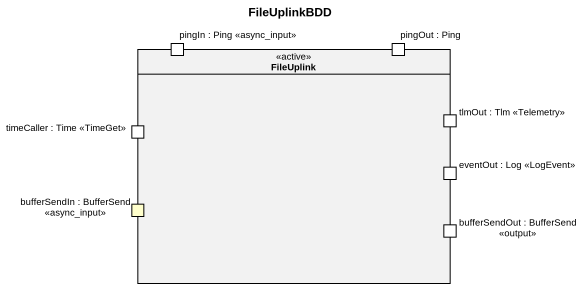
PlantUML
@startuml
title FileUplinkBDD
rectangle FileUplink <<active>> {
  port "pingIn : Ping <<async_input>>" as pingIn_Ping_async_input
  port "pingOut : Ping" as pingOut_Ping
  port "timeCaller : Time <<TimeGet>>" as timeCaller_Time_TimeGet
  port "tlmOut : Tlm <<Telemetry>>" as tlmOut_Tlm_Telemetry
  port "eventOut : Log <<LogEvent>>" as eventOut_Log_LogEvent
  port "bufferSendIn : BufferSend <<async_input>>" as bufferSendIn_BufferSend #FFFFCC
  port "bufferSendOut : BufferSend <<output>>" as bufferSendOut_BufferSend
}
@enduml
